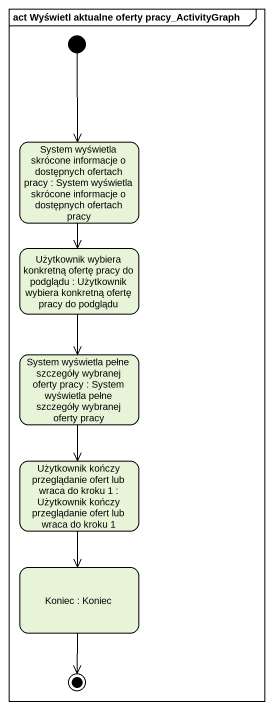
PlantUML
@startuml
mainframe act Wyświetl aktualne oferty pracy_ActivityGraph
hide empty description
state "System wyświetla skrócone informacje o dostępnych ofertach pracy : System wyświetla skrócone informacje o dostępnych ofertach pracy" as System_wyświetla_skrócone
state "Użytkownik wybiera konkretną ofertę pracy do podglądu : Użytkownik wybiera konkretną ofertę pracy do podglądu" as Użytkownik_wybiera
state "System wyświetla pełne szczegóły wybranej oferty pracy : System wyświetla pełne szczegóły wybranej oferty pracy" as System_wyświetla_pełne
state "Użytkownik kończy przeglądanie ofert lub wraca do kroku 1 : Użytkownik kończy przeglądanie ofert lub wraca do kroku 1" as Użytkownik_kończy
state "Koniec : Koniec" as Koniec
[*] --> System_wyświetla_skrócone
System_wyświetla_skrócone --> Użytkownik_wybiera
Użytkownik_wybiera --> System_wyświetla_pełne
System_wyświetla_pełne --> Użytkownik_kończy
Użytkownik_kończy --> Koniec
Koniec --> [*]
@enduml
